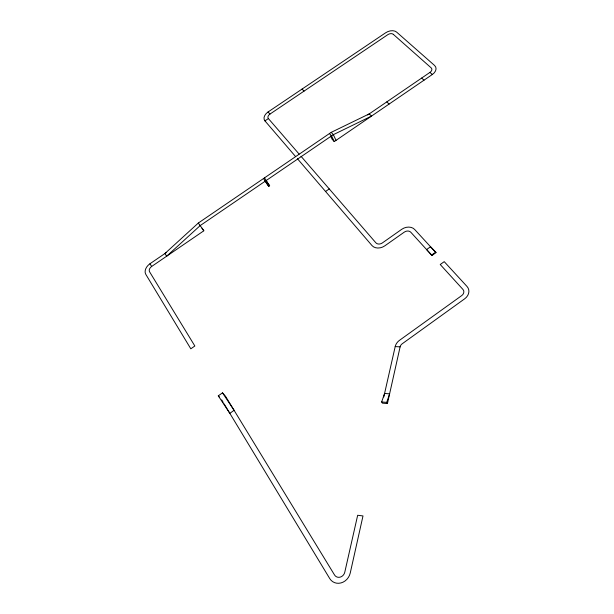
<?xml version="1.0" encoding="UTF-8"?>
<svg xmlns="http://www.w3.org/2000/svg" width="614" height="614" viewBox="0 0 614 614"><rect width="100%" height="100%" fill="white"/><g stroke="black" fill="none" stroke-linecap="round" stroke-linejoin="round"><path stroke-width="0.92" d="M387.434 403.551L386.72 402.37L389.606 393.835L384.579 393.451L381.655 401.963L382.384 403.145L387.434 403.551L400.113 346.864A5.211 4.398 -27.8 0 1 402.277 343.725L464.668 298.811A10.254 8.458 -20.8 0 0 467.024 286.477L444.221 261.656L440.223 264.511L462.933 289.417A5.127 4.229 -20.8 0 1 461.743 295.572L399.522 340.309A10.415 8.803 -27.8 0 0 395.201 346.58L383.781 396.974M198.322 223.028L164.92 253.528L166.64 256.222L200.133 225.637L333.341 134.673L371.485 116.107L369.267 113.874L331.199 132.355L198.322 223.028L200.133 225.637M222.506 392.845L234.087 410.313L229.836 413.337L218.285 395.838L222.506 392.845L225.43 396.137L334.538 574.98A6.086 5.403 -58.4 0 0 340.179 577.137A6.086 5.403 -58.4 0 0 344.784 572.202L357.663 515.276L362.997 515.937L350.249 573.008A12.18 10.806 -58.4 0 1 341.039 582.916A12.18 10.806 -58.4 0 1 329.733 578.565L224.102 403.858M431.765 254.933L435.74 252.116L430.537 246.759L426.592 249.56L431.995 255.485L435.963 252.661L435.74 252.116M325.55 191.468L329.25 188.92M202.006 228.178L203.817 230.795L151.658 266.468A4.567 3.224 -37.2 0 0 149.578 271.795L194.845 345.997L190.816 348.806L145.81 274.374A9.133 6.447 -37.2 0 1 149.977 263.744L166.471 252.469M367.694 114.941L429.961 72.391A4.382 3.001 -20.4 0 0 431.174 67.862L393.298 34.323M264.933 180.831L268.732 186.395L269.638 185.773L264.473 177.883M330.57 136.009L332.12 139.255L334.254 141.581L432.325 74.501A8.696 5.956 -20.4 0 0 434.612 65.506L396.606 32.089A8.235 5.426 -21.8 0 0 385.699 32.749L268.08 111.955A8.335 5.633 -27.9 0 0 264.941 120.881L295.564 156.539M264.941 120.881L268.379 118.563A4.168 2.817 -27.9 0 1 269.945 114.097L387.833 34.653A4.121 2.709 -21.8 0 1 393.298 34.323M395.201 346.58L400.113 346.864M381.655 401.963L386.72 402.37M429.961 72.391L432.325 74.501M421.657 78.07L423.998 80.196M386.82 101.878L389.084 104.081M302.088 89.053L304.03 91.125M331.199 132.355L333.341 134.673L336.035 140.36M329.411 133.576L331.545 135.894L334.254 141.581M435.963 252.661L414.665 229.475A9.647 7.529 -23.6 0 0 401.756 229.291L382.33 242.952A4.843 3.761 -25.6 0 1 375.891 242.829L301.013 156.278M431.995 255.485L410.774 232.215A4.828 3.768 -23.7 0 0 404.311 232.115L384.832 245.823A9.632 7.483 -25.6 0 1 371.992 245.562L297.437 158.719M218.285 395.838L219.459 397.151M268.08 111.955L269.945 114.097M268.379 118.563L299.133 154.099M268.157 183.924L269.638 185.773M263.559 178.505L268.732 186.395M199.903 225.238L203.817 230.795M149.977 263.744L151.658 266.468M221.708 399.906L223.143 402.277M266.299 180.984L267.666 183.31"/></g></svg>
